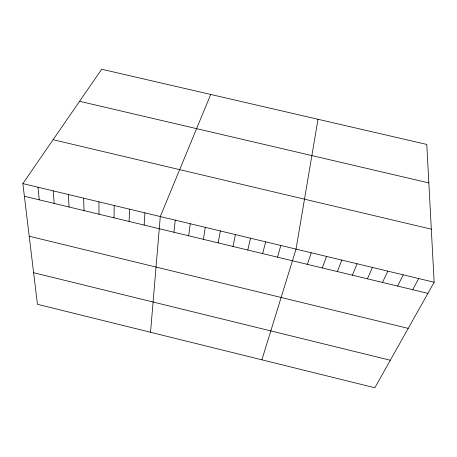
<?xml version="1.0" encoding="UTF-8"?>
<svg xmlns="http://www.w3.org/2000/svg" width="457" height="457" viewBox="0 0 457 457"><rect width="100%" height="100%" fill="white"/><g stroke="black" fill="none" stroke-linecap="round" stroke-linejoin="round"><path stroke-width="0.69" d="M114.044 217.835L114.21 205.501M129.091 221.456L129.537 209.18M144.161 225.084L144.898 212.865M150.536 332.273L160.293 216.555L210.711 94.462M173.951 232.253L175.26 220.148M188.667 235.795L190.255 223.741M203.405 239.342L205.279 227.346M318.015 119.283L296.033 249.116L261.895 359.819M218.178 242.895L220.331 230.956M232.973 246.454L235.418 234.572M247.797 250.025L250.527 238.2M262.649 253.595L265.666 241.833M277.53 257.177L280.838 245.466M307.378 264.357L311.263 252.767M322.345 267.962L326.521 256.428M337.34 271.567L341.807 260.09M352.358 275.183L357.123 263.763M367.411 278.804L372.466 267.448M382.492 282.432L387.844 271.132M397.596 286.071L403.251 274.828M412.734 289.709L418.686 278.53M434.15 282.243L374.849 387.764L37.434 304.293L22.85 183.594L101.671 69.236L426.787 144.441L434.15 282.243L22.85 183.594M79.575 101.294L428.843 182.914M53.103 139.705L431.317 229.174M24.381 196.259L427.901 293.36M29.208 236.223L408.221 328.372M33.618 272.703L390.312 360.242M38 187.227L39.251 199.84M53.183 190.866L54.154 203.422M68.396 194.516L69.081 207.015M83.637 198.172L84.042 210.614M98.906 201.834L99.026 214.224"/></g></svg>
